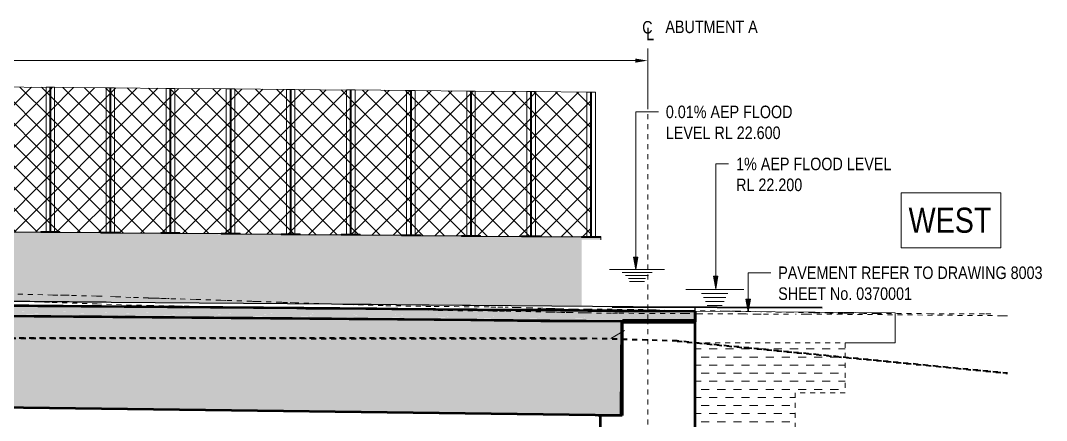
# Model space of a CAD drawing. Header units: metres. Extents: x -353 to -169, y 1 to 28.
# Drawn here: x -321.34 to -300.83, y 19.58 to 27.57 of the extents above; entities that cross this region are included whole.
import ezdxf

# ---------------------------------------------------------------- set-up
doc = ezdxf.new("R2010")
doc.units = ezdxf.units.M
for name, pattern in [('Dash - Tight', [0.0045, 0.003, -0.0015]), ('JacobsCenter', [0.015, 0.009, -0.0015, 0.003, -0.0015]), ('JacobsDash', [0.0045, 0.003, -0.0015])]:
    doc.linetypes.add(name, pattern=pattern)
doc.layers.get('Defpoints').update_dxf_attribs({"color": 41})
for name, color, linetype, lineweight in [('A-ANNO-DIMS', 7, 'Continuous', 9), ('A-ANNO-NOTE', 7, 'Continuous', 9), ('A-DETL', 7, 'Continuous', 13), ('A-DETL-GENF', 7, 'Continuous', 9), ('A-FLOR', 7, 'Continuous', 50), ('C-TOPO', 7, 'Continuous', 9), ('G-ANNO-TEXT', 7, 'Continuous', 9), ('S-BEAM', 7, 'Continuous', 50)]:
    doc.layers.add(name, color=color, linetype=linetype, lineweight=lineweight)
doc.styles.add('Arial Narrow', font='ARIALN.TTF', dxfattribs={"height": 0.5})
doc.styles.add('Arial Narrow_1', font='ARIALN.TTF', dxfattribs={"height": 0.25})
doc.dimstyles.new('Dimension_Standard_O__mm__1', dxfattribs={"dimscale": 0.3048, "dimtxt": 0.255858, "dimasz": 0.82021, "dimexe": 0.787402, "dimexo": 0.492126, "dimgap": 0.492126, "dimtad": 1, "dimdec": 0, "dimlfac": 1000, "dimzin": 0, "dimdsep": 46, "dimtxsty": 'Arial Narrow_1', "dimsah": 1, "dimcen": 0.09, "dimaunit": 1, "dimadec": 4, "dimazin": 0, "dimtfac": 1, "dimtdec": 4, "dimtix": 1, "dimtmove": 0, "dimatfit": 3, "dimfxl": 1, "dimtvp": 1, "dimtfill": 1, "dimtolj": 1, "dimtzin": 0, "dimlwd": 18, "dimlwe": 18, "dimarcsym": 2})
pattern_1 = [(45, (-325.478, 10.849), (-0.212132, 0.212132), []), (135, (-325.478, 10.849), (-0.212132, -0.212132), [])]

# ---------------------------------------------------------------- blocks, each defined once
blk = doc.blocks.new('T2DPAA-T2D-PWA-GE-M3D-100001_RockLevels_rvt-1-DRG-2873022 - ELEVATION')
at = {"layer": 'C-TOPO', "color": 190, "linetype": 'Dash - Tight', "lineweight": 40, "true_color": 0x8000ff}
for p, q in [((-310.064, 21.223), (-324.734, 21.226)), ((-324.734, 21.225), (-310.064, 21.222)), ((-308.216, 21.17), (-310.064, 21.223)), ((-301.611, 20.527), (-308.216, 21.17)), ((-308.216, 21.169), (-301.611, 20.526))]:
    blk.add_line(p, q, dxfattribs=at)
blk = doc.blocks.new('T2DPAA-T2D-PWA-SU-M3D-000101_dwg-40820706-DRG-2873022 - ELEVATION')
at = {"color": 9, "linetype": 'Dash - Tight', "lineweight": 18, "true_color": 0xc0c0c0}
for p, q in [((-320.764, 21.943), (-321.245, 21.958)), ((-320.211, 21.923), (-320.763, 21.943)), ((-319.81, 21.909), (-320.211, 21.923)), ((-318.723, 21.876), (-319.81, 21.909)), ((-318.276, 21.869), (-318.723, 21.876)), ((-317.772, 21.86), (-318.276, 21.869)), ((-317.226, 21.855), (-317.772, 21.86)), ((-316.616, 21.849), (-317.226, 21.855)), ((-316.535, 21.847), (-316.616, 21.849)), ((-316.503, 21.847), (-316.535, 21.847)), ((-316.348, 21.844), (-316.503, 21.847)), ((-316.337, 21.844), (-316.348, 21.844)), ((-316.013, 21.838), (-316.337, 21.844)), ((-315.772, 21.833), (-316.013, 21.838)), ((-315.752, 21.833), (-315.772, 21.833)), ((-315.534, 21.825), (-315.752, 21.833)), ((-315.416, 21.82), (-315.534, 21.825)), ((-315.361, 21.817), (-315.416, 21.82)), ((-315.359, 21.817), (-315.361, 21.817)), ((-315.235, 21.815), (-315.359, 21.817)), ((-315.153, 21.813), (-315.235, 21.815)), ((-314.907, 21.806), (-315.153, 21.813)), ((-314.618, 21.807), (-314.907, 21.806)), ((-313.328, 21.793), (-314.618, 21.807)), ((-313.257, 21.79), (-313.328, 21.793)), ((-313.255, 21.79), (-313.257, 21.79)), ((-312.996, 21.779), (-313.255, 21.79)), ((-311.899, 21.768), (-312.996, 21.779)), ((-311.807, 21.767), (-311.899, 21.768)), ((-311.664, 21.764), (-311.807, 21.767)), ((-310.742, 21.746), (-311.664, 21.764)), ((-310.657, 21.744), (-310.742, 21.746)), ((-310.531, 21.742), (-310.657, 21.744)), ((-310.459, 21.74), (-310.53, 21.742)), ((-310.332, 21.738), (-310.458, 21.74)), ((-310.098, 21.733), (-310.332, 21.738)), ((-310.086, 21.733), (-310.097, 21.733)), ((-310.031, 21.732), (-310.085, 21.733)), ((-309.529, 21.724), (-310.031, 21.732)), ((-309.411, 21.724), (-309.529, 21.724)), ((-308.883, 21.721), (-309.411, 21.724)), ((-308.67, 21.72), (-308.883, 21.721)), ((-308.058, 21.716), (-308.67, 21.72)), ((-307.964, 21.716), (-308.057, 21.716)), ((-307.774, 21.715), (-307.964, 21.716)), ((-306.902, 21.709), (-307.774, 21.715)), ((-306.84, 21.709), (-306.902, 21.709)), ((-306.605, 21.708), (-306.84, 21.709)), ((-306.535, 21.708), (-306.605, 21.708)), ((-305.993, 21.708), (-306.535, 21.708)), ((-305.64, 21.706), (-305.848, 21.707)), ((-305.61, 21.706), (-305.64, 21.706)), ((-304.923, 21.703), (-305.61, 21.706)), ((-301.714, 21.674), (-304.923, 21.703)), ((-301.611, 21.673), (-301.714, 21.674))]:
    blk.add_line(p, q, dxfattribs=at)
blk = doc.blocks.new('T2DPAA-T2D-PWA-SU-M3D-000100_SurveySurface_rvt-1-DRG-2873022 - ELEVATION')
at = {"color": 9, "linetype": 'Dash - Tight', "lineweight": 18, "true_color": 0xc0c0c0}
blk.add_blockref('T2DPAA-T2D-PWA-SU-M3D-000101_dwg-40820706-DRG-2873022 - ELEVATION', (0, 0), dxfattribs=at)
blk = doc.blocks.new('T2DPAA-T2D-PWA-SU-M3D-000101_dwg-V1-DRG-2873022 - ELEVATION')
at = {"color": 254, "linetype": 'Dash - Tight', "lineweight": 18, "true_color": 0xdfdfdf}
for p, q in [((-321.091, 22.098), (-322.108, 22.119)), ((-320.691, 22.088), (-321.091, 22.098)), ((-320.439, 22.084), (-320.691, 22.088)), ((-320.593, 22.087), (-320.691, 22.088)), ((-319.822, 22.066), (-320.439, 22.084)), ((-320.37, 22.083), (-320.439, 22.084)), ((-319.785, 22.064), (-319.822, 22.066)), ((-319.71, 22.062), (-319.785, 22.064)), ((-319.439, 22.054), (-319.581, 22.059)), ((-319.132, 22.041), (-319.439, 22.054)), ((-318.98, 22.035), (-319.132, 22.041)), ((-318.792, 22.029), (-318.98, 22.035)), ((-318.785, 22.028), (-318.792, 22.029)), ((-318.785, 22.028), (-318.744, 22.027)), ((-318.744, 22.027), (-318.667, 22.025)), ((-318.667, 22.025), (-318.57, 22.023)), ((-318.57, 22.023), (-318.521, 22.021)), ((-318.521, 22.021), (-318.405, 22.016)), ((-318.368, 22.015), (-318.405, 22.016)), ((-318.236, 22.011), (-318.368, 22.015)), ((-317.852, 21.999), (-318.236, 22.011)), ((-317.337, 21.984), (-317.852, 21.999)), ((-317.238, 21.981), (-317.337, 21.984)), ((-316.717, 21.962), (-317.238, 21.981)), ((-316.697, 21.961), (-316.717, 21.962)), ((-316.683, 21.96), (-316.697, 21.961)), ((-316.591, 21.957), (-316.682, 21.96)), ((-316.132, 21.943), (-316.59, 21.957)), ((-316.119, 21.942), (-316.132, 21.943)), ((-316.001, 21.938), (-316.119, 21.942)), ((-315.849, 21.933), (-316.001, 21.938)), ((-315.175, 21.909), (-315.849, 21.933)), ((-314.901, 21.901), (-315.175, 21.909))]:
    blk.add_line(p, q, dxfattribs=at)
at = {"color": 9, "linetype": 'Dash - Tight', "lineweight": 18, "true_color": 0xc0c0c0}
for p, q in [((-314.889, 21.9), (-314.901, 21.901)), ((-314.092, 21.876), (-314.889, 21.9)), ((-313.137, 21.86), (-314.092, 21.876)), ((-311.976, 21.849), (-313.137, 21.86)), ((-311.838, 21.846), (-311.976, 21.849)), ((-311.703, 21.844), (-311.838, 21.846)), ((-311.596, 21.842), (-311.654, 21.843)), ((-311.411, 21.838), (-311.596, 21.842)), ((-311.137, 21.833), (-311.41, 21.838)), ((-310.901, 21.825), (-311.137, 21.833)), ((-310.832, 21.822), (-310.901, 21.825)), ((-310.783, 21.82), (-310.831, 21.822)), ((-310.752, 21.818), (-310.782, 21.82)), ((-310.727, 21.817), (-310.752, 21.818)), ((-310.658, 21.816), (-310.727, 21.817)), ((-310.604, 21.815), (-310.658, 21.816)), ((-310.522, 21.814), (-310.604, 21.815)), ((-310.278, 21.806), (-310.522, 21.814)), ((-309.991, 21.807), (-310.278, 21.806)), ((-309.117, 21.798), (-309.991, 21.807)), ((-309.083, 21.798), (-309.117, 21.798)), ((-308.693, 21.793), (-309.083, 21.798)), ((-308.633, 21.791), (-308.693, 21.793)), ((-308.362, 21.78), (-308.633, 21.791)), ((-307.259, 21.768), (-308.362, 21.78)), ((-307.172, 21.768), (-307.259, 21.768)), ((-307.163, 21.767), (-307.166, 21.767)), ((-307.148, 21.767), (-307.162, 21.767)), ((-307.029, 21.764), (-307.147, 21.767)), ((-306.546, 21.755), (-307.029, 21.764)), ((-306.128, 21.746), (-306.546, 21.755)), ((-305.935, 21.743), (-306.128, 21.746)), ((-305.493, 21.734), (-305.935, 21.743)), ((-305.385, 21.732), (-305.493, 21.734)), ((-305.162, 21.728), (-305.385, 21.732)), ((-305.16, 21.728), (-305.162, 21.728)), ((-304.895, 21.724), (-305.16, 21.728)), ((-304.78, 21.724), (-304.895, 21.724)), ((-304.486, 21.722), (-304.78, 21.724)), ((-304.226, 21.721), (-304.486, 21.722)), ((-303.131, 21.715), (-304.226, 21.721)), ((-302.28, 21.709), (-303.131, 21.715)), ((-302.079, 21.709), (-302.28, 21.709)), ((-302.071, 21.709), (-302.079, 21.709)), ((-301.948, 21.709), (-302.071, 21.709))]:
    blk.add_line(p, q, dxfattribs=at)
blk = doc.blocks.new('T2DPAA-T2D-PWA-SU-M3D-000100_SurveySurface_rvt-2-DRG-2873022 - ELEVATION')
at = {"color": 9, "linetype": 'Dash - Tight', "lineweight": 18, "true_color": 0xc0c0c0}
blk.add_blockref('T2DPAA-T2D-PWA-SU-M3D-000101_dwg-V1-DRG-2873022 - ELEVATION', (0, 0), dxfattribs=at)
blk = doc.blocks.new('CS_Annot_Centreline Symbol1 - CS_Annot_Centreline Symbol-5070896-DRG-2873022 - ELEVATION')
at = {"layer": 'A-ANNO-NOTE', "char_height": 0.25, "attachment_point": 1, "style": 'Arial Narrow_1'}
for s, insert, width in [('C  ', (-345.925, 27.493), 0.44093), ('L', (-345.847, 27.36), 0.1924)]:
    blk.add_mtext(s, dxfattribs=dict(at, insert=insert, width=width))
blk = doc.blocks.new('DIMBLOCK9-DRG-2873022 - ELEVATION')
at = {"layer": 'A-ANNO-DIMS', "color": 0, "lineweight": 18, "transparency": 16777216}
for p, q in [((-345.816, 26.741), (-345.816, 27.007)), ((-308.805, 25.801), (-308.805, 27.007)), ((-309.055, 26.767), (-345.566, 26.767))]:
    blk.add_line(p, q, dxfattribs=at)
at = {"layer": 'A-ANNO-DIMS', "color": 0, "transparency": 16777216}
for points in [[(-345.566, 26.809), (-345.566, 26.726), (-345.816, 26.767)], [(-309.055, 26.809), (-309.055, 26.726), (-308.805, 26.767)]]:
    blk.add_solid(points, dxfattribs=at)
at = {"layer": 'Defpoints', "color": 0, "transparency": 16777216}
for p in [(-345.816, 26.767), (-345.816, 26.591), (-308.805, 25.651)]:
    blk.add_point(p, dxfattribs=at)
at = {"layer": 'A-ANNO-DIMS', "color": 0, "lineweight": 18, "transparency": 16777216, "insert": (-327.31, 27.047), "char_height": 0.25, "width": 5.04405, "attachment_point": 5, "style": 'Arial Narrow_1', "bg_fill": 3, "box_fill_scale": 1.1, "bg_fill_color": 256, "bg_fill_true_color": 13158600, "bg_fill_transparency": 0}
blk.add_mtext('\\A1;VARIES FROM 36991 TO 37050', dxfattribs=at)

msp = doc.modelspace()

# ---------------------------------------------------------------- hatches: boundary and pattern name
at = {"layer": 'A-DETL-GENF', "true_color": 0x808080}
h = msp.add_hatch(dxfattribs=at)
h.set_pattern_fill('FP_3', color=8, style=0, pattern_type=2)
h.set_pattern_definition(pattern_1)
h.paths.add_polyline_path([(-321.206, 23.3449), (-320.7569, 23.3449), (-320.7569, 26.2335), (-321.9372, 26.2449), (-321.9372, 23.3449), (-321.209, 23.3449)])
h = msp.add_hatch(dxfattribs=at)
h.set_pattern_fill('FP_3', color=8, style=0, pattern_type=2)
h.set_pattern_definition(pattern_1)
h.paths.add_polyline_path([(-320.7358, 23.3342), (-319.5556, 23.3342), (-319.5556, 26.2228), (-320.7358, 26.2342), (-320.7358, 23.3356)])
h = msp.add_hatch(dxfattribs=at)
h.set_pattern_fill('FP_3', color=8, style=0, pattern_type=2)
h.set_pattern_definition(pattern_1)
h.paths.add_polyline_path([(-318.9458, 23.3234), (-318.3542, 23.3234), (-318.3542, 26.212), (-319.5345, 26.2234), (-319.5345, 23.3234), (-318.9518, 23.3234)])
h = msp.add_hatch(dxfattribs=at)
h.set_pattern_fill('FP_3', color=8, style=0, pattern_type=2)
h.set_pattern_definition(pattern_1)
h.paths.add_polyline_path([(-318.3332, 23.3127), (-317.1529, 23.3127), (-317.1529, 26.2013), (-318.3332, 26.2127), (-318.3332, 23.318)])
h = msp.add_hatch(dxfattribs=at)
h.set_pattern_fill('FP_3', color=8, style=0, pattern_type=2)
h.set_pattern_definition(pattern_1)
h.paths.add_polyline_path([(-316.6495, 23.302), (-315.9516, 23.302), (-315.9516, 26.1906), (-317.1318, 26.202), (-317.1318, 23.302), (-316.6525, 23.302)])
h = msp.add_hatch(dxfattribs=at)
h.set_pattern_fill('FP_3', color=8, style=0, pattern_type=2)
h.set_pattern_definition(pattern_1)
h.paths.add_polyline_path([(-315.4637, 23.2912), (-314.7502, 23.2915), (-314.7502, 26.1798), (-315.9305, 26.1912), (-315.9305, 23.2912), (-315.4667, 23.2912)])
h = msp.add_hatch(dxfattribs=at)
h.set_pattern_fill('FP_3', color=8, style=0, pattern_type=2)
h.set_pattern_definition(pattern_1)
h.paths.add_polyline_path([(-314.0341, 23.2805), (-313.5489, 23.2805), (-313.5489, 26.1691), (-314.7292, 26.1805), (-314.7292, 23.2805), (-314.0402, 23.2805)])
h = msp.add_hatch(dxfattribs=at)
h.set_pattern_fill('FP_3', color=8, style=0, pattern_type=2)
h.set_pattern_definition(pattern_1)
h.paths.add_polyline_path([(-312.9025, 23.2698), (-312.3475, 23.2703), (-312.3475, 26.1583), (-313.5278, 26.1698), (-313.5278, 23.2698), (-312.9056, 23.2698)])
h = msp.add_hatch(dxfattribs=at)
h.set_pattern_fill('FP_3', color=8, style=0, pattern_type=2)
h.set_pattern_definition(pattern_1)
h.paths.add_polyline_path([(-312.3265, 23.259), (-311.1462, 23.259), (-311.1462, 26.1476), (-312.3265, 26.159), (-312.3265, 23.2649)])
h = msp.add_hatch(dxfattribs=at)
h.set_pattern_fill('FP_3', color=8, style=0, pattern_type=2)
h.set_pattern_definition(pattern_1)
h.paths.add_polyline_path([(-310.4648, 23.2483), (-309.9449, 23.2483), (-309.9449, 26.1369), (-311.1252, 26.1483), (-311.1252, 23.2483), (-310.4678, 23.2483)])
at = {"layer": 'A-DETL-GENF', "true_color": 0xf1f1f1, "transparency": 33554596}
h = msp.add_hatch(color=7, dxfattribs=at)
h.paths.add_polyline_path([(-310.1248, 21.857), (-310.1248, 23.1911), (-309.7448, 23.1911), (-309.7448, 23.2342), (-344.6186, 23.5455), (-344.6186, 22.1605), (-342.2611, 22.1413), (-342.26, 22.6408), (-342.2545, 22.6804), (-342.239, 22.7217), (-342.2156, 22.7578), (-342.1858, 22.7877), (-342.1435, 22.8131), (-342.1056, 22.8263), (-342.0594, 22.8313), (-338.7111, 22.8313), (-338.6646, 22.8256), (-338.6205, 22.8091), (-338.5828, 22.7841), (-338.5529, 22.7531), (-338.5293, 22.7137), (-338.5155, 22.6709), (-338.5111, 22.6226), (-338.5111, 22.1082), (-332.6025, 22.0565), (-332.5792, 22.056), (-332.501, 22.0566), (-332.3324, 22.0541), (-332.3083, 22.0536), (-323.9537, 21.9839), (-310.1337, 21.8571)])
h.paths.add_polyline_path([(-326.8038, 22.12), (-326.8038, 22.12), (-326.802, 22.1201)])
h.paths.add_polyline_path([(-324.1102, 22.127), (-324.1102, 22.127), (-324.1042, 22.1271)])
h.paths.add_polyline_path([(-324.1132, 22.1269), (-324.1132, 22.1269), (-324.1102, 22.127)])
h.paths.add_polyline_path([(-324.1162, 22.1268), (-324.1162, 22.1268), (-324.1132, 22.1269)])
h.paths.add_polyline_path([(-324.1223, 22.1267), (-324.1223, 22.1267), (-324.1162, 22.1268)])
h.paths.add_polyline_path([(-324.1253, 22.1266), (-324.1253, 22.1266), (-324.1223, 22.1267)])
h.paths.add_polyline_path([(-324.1283, 22.1266), (-324.1283, 22.1266), (-324.1253, 22.1266)])
h.paths.add_polyline_path([(-324.1313, 22.1265), (-324.1313, 22.1265), (-324.1283, 22.1266)])
h.paths.add_polyline_path([(-324.1343, 22.1264), (-324.1343, 22.1264), (-324.1313, 22.1265)])
h.paths.add_polyline_path([(-324.1403, 22.1263), (-324.1403, 22.1263), (-324.1343, 22.1264)])
h.paths.add_polyline_path([(-322.5513, 22.1282), (-322.5513, 22.1282), (-322.5452, 22.1284)])
h.paths.add_polyline_path([(-322.5543, 22.1281), (-322.5543, 22.1281), (-322.5513, 22.1282)])
h.paths.add_polyline_path([(-323.9176, 22.1309), (-323.9176, 22.1309), (-323.9159, 22.1309)])
h.paths.add_polyline_path([(-332.0826, 22.1386), (-332.0826, 22.1386), (-332.0796, 22.1386)])
h.paths.add_polyline_path([(-325.1094, 23.1128), (-325.1094, 23.1128), (-325.0902, 23.1131)])
h.paths.add_polyline_path([(-325.1215, 23.1126), (-325.1215, 23.1126), (-325.1094, 23.1128)])
at = {"layer": 'A-DETL-GENF', "true_color": 0xc0c0c0, "transparency": 33554563}
h = msp.add_hatch(color=9, dxfattribs=at)
h.paths.add_polyline_path([(-307.8496, 21.5547), (-307.8486, 21.7565), (-317.4771, 21.8365), (-323.3759, 21.8837), (-332.2963, 21.9637), (-333.6927, 21.9747), (-334.9207, 21.9684), (-338.5111, 21.9944), (-338.5111, 21.957), (-337.7978, 21.9499), (-338.5111, 21.9455), (-338.5111, 21.8979), (-307.8573, 21.6507), (-307.8573, 21.6296), (-338.5111, 21.8524), (-338.5111, 21.8296), (-307.8573, 21.611), (-307.8573, 21.595), (-337.862, 21.8133), (-337.8598, 21.8119), (-337.5444, 21.8103), (-337.5425, 21.8117), (-337.1066, 21.8079), (-337.1134, 21.8055), (-336.5423, 21.8005), (-336.5382, 21.803), (-336.4254, 21.802), (-326.8429, 21.7178), (-321.5942, 21.6712), (-320.0052, 21.6599), (-321.9794, 21.6779), (-307.8573, 21.5768), (-307.8573, 21.5674), (-309.3182, 21.5727), (-309.3192, 21.5672), (-311.5302, 21.5855), (-310.8079, 21.5756), (-309.2188, 21.5633), (-307.8573, 21.5547)])
h.paths.add_polyline_path([(-337.8826, 21.8145), (-338.1108, 21.815), (-337.9423, 21.8145), (-337.8881, 21.8145)])
h.paths.add_polyline_path([(-342.2611, 21.8563), (-342.2611, 21.881), (-346.7642, 21.9144), (-346.7642, 22.0256), (-342.2611, 21.9882), (-342.2611, 22.0215), (-346.7642, 22.0551), (-346.7643, 22.0888), (-346.7724, 22.0883), (-346.7734, 21.8889), (-345.2786, 21.8752), (-345.2786, 21.8766), (-345.3097, 21.8781), (-342.3002, 21.8566)])
h = msp.add_hatch(color=9, dxfattribs=at)
h.paths.add_polyline_path([(-309.3182, 21.5672), (-309.3182, 21.5727), (-309.2942, 21.5727), (-309.2946, 21.5875), (-321.9794, 21.6768), (-317.0197, 21.6354), (-313.8027, 21.6096), (-313.7968, 21.6071), (-312.3378, 21.595), (-312.3378, 21.5975), (-311.5302, 21.5864), (-309.3241, 21.5672)])
h.paths.add_polyline_path([(-307.8573, 21.5674), (-307.8573, 21.5772), (-307.882, 21.5769), (-307.8818, 21.5675), (-307.8705, 21.5674)])
h.paths.add_polyline_path([(-307.8573, 21.595), (-307.8573, 21.611), (-338.5111, 21.8296), (-338.5111, 21.8191), (-338.1108, 21.8161), (-308.015, 21.5972), (-307.8818, 21.5965), (-307.8818, 21.5952), (-307.8705, 21.5951)])
h.paths.add_polyline_path([(-307.8573, 21.6296), (-307.8573, 21.6507), (-338.5111, 21.897), (-338.5111, 21.8536), (-307.8705, 21.6297)])
h.paths.add_polyline_path([(-342.2611, 21.8517), (-342.2611, 21.8563), (-345.3097, 21.8769), (-342.3002, 21.8521)])
h.paths.add_polyline_path([(-342.2611, 21.881), (-342.2611, 21.9882), (-346.7642, 22.0247), (-346.7642, 21.9139), (-342.2718, 21.881)])
h.paths.add_polyline_path([(-338.5111, 21.9456), (-337.7978, 21.951), (-338.5111, 21.957), (-338.5111, 21.946)])
h.paths.add_polyline_path([(-334.8352, 21.9678), (-333.6927, 21.9758), (-337.9904, 22.012), (-338.165, 22.0131), (-338.5111, 22.0166), (-338.5111, 21.9944), (-334.8364, 21.9678)])
h.paths.add_polyline_path([(-346.5376, 21.9693), (-346.5376, 21.9693), (-346.5364, 21.9693)])
h.paths.add_polyline_path([(-335.017, 21.976), (-335.017, 21.976), (-335.0109, 21.9762)])
h.paths.add_polyline_path([(-342.2611, 22.0215), (-342.2611, 22.0492), (-342.866, 22.0536), (-343.5883, 22.0597), (-346.7642, 22.0883), (-346.7642, 22.0541), (-342.2671, 22.0216)])
h = msp.add_hatch(color=9, dxfattribs=at)
h.paths.add_polyline_path([(-307.8821, 21.5675), (-307.882, 21.5774), (-309.2941, 21.587), (-309.2942, 21.5726), (-307.9668, 21.5678)])
h.paths.add_polyline_path([(-307.8818, 21.5952), (-307.8818, 21.5972), (-308.015, 21.5962), (-307.9187, 21.5955)])
h.paths.add_polyline_path([(-345.3285, 21.8771), (-345.3285, 21.8782), (-345.3338, 21.8771)])
at = {"layer": 'A-DETL-GENF', "true_color": 0x808080, "transparency": 33554563}
h = msp.add_hatch(color=8, dxfattribs=at)
h.paths.add_polyline_path([(-309.3335, 19.6913), (-309.3241, 21.5631), (-311.0968, 21.579), (-311.8191, 21.5889), (-320.1978, 21.6603), (-323.3821, 21.6863), (-332.2843, 21.7661), (-336.5394, 21.8021), (-336.5423, 21.8005), (-337.1134, 21.8055), (-337.1066, 21.8079), (-337.5427, 21.8116), (-337.5458, 21.8092), (-337.8607, 21.812), (-337.8629, 21.8143), (-338.0386, 21.8145), (-338.159, 21.8155), (-338.5111, 21.8184), (-338.5111, 20.3313), (-338.5161, 20.2868), (-338.5309, 20.2445), (-338.5547, 20.2066), (-338.5864, 20.175), (-338.6243, 20.1511), (-338.6666, 20.1363), (-338.7111, 20.1313), (-342.0611, 20.1313), (-342.1056, 20.1363), (-342.1478, 20.1511), (-342.1858, 20.175), (-342.2174, 20.2066), (-342.2413, 20.2445), (-342.256, 20.2868), (-342.2611, 20.3313), (-342.2611, 21.8507), (-345.2786, 21.8766), (-345.2881, 19.9978), (-339.7863, 19.9791), (-327.308, 19.9042), (-321.8083, 19.8465), (-309.3524, 19.6915)])
h.paths.add_polyline_path([(-309.3524, 21.1972), (-309.3524, 21.1972), (-309.3335, 21.1991)])
h.paths.add_polyline_path([(-310.0639, 21.2219), (-310.22, 21.2219), (-310.6402, 21.222)])
h.paths.add_polyline_path([(-336.5699, 21.803), (-336.5699, 21.8033), (-336.594, 21.803)])
h = msp.add_hatch(color=8, dxfattribs=at)
h.paths.add_polyline_path([(-311.6711, 21.5876), (-312.3378, 21.5975), (-312.3378, 21.595), (-313.7968, 21.6071), (-313.8028, 21.6097), (-316.4418, 21.6309), (-317.4049, 21.6373), (-311.7228, 21.588)])
h.paths.add_polyline_path([(-337.8629, 21.8143), (-337.8631, 21.8145), (-337.87, 21.8144)])
h.paths.add_polyline_path([(-342.2611, 21.8507), (-342.2611, 21.8517), (-342.8539, 21.856), (-342.3483, 21.8515), (-342.3002, 21.8511)])
at = {"layer": 'A-DETL-GENF'}
h = msp.add_hatch(dxfattribs=at)
h.set_pattern_fill('FP_1', color=256, style=0, pattern_type=2)
h.set_pattern_definition([(0, (-325.478, 10.849), (0.16129, 0.16129), [0.16129, -0.16129])])
h.paths.add_polyline_path([(-306.8573, 18.1351), (-306.8573, 19.1351), (-305.8573, 19.1351), (-305.8573, 20.1351), (-304.8573, 20.1351), (-304.8573, 21.1351), (-307.8573, 21.1343), (-307.8573, 18.1351), (-307.7742, 18.1351)])
at = {"layer": 'G-ANNO-TEXT'}
for points in [[(-309.0434, 22.5963), (-308.9994, 22.8463), (-309.0875, 22.8463)], [(-307.4466, 22.2128), (-307.4025, 22.4628), (-307.4907, 22.4628)], [(-306.7978, 21.7518), (-306.7537, 22.0018), (-306.8419, 22.0018)]]:
    msp.add_hatch(color=256, dxfattribs=at).paths.add_polyline_path(points)

# ---------------------------------------------------------------- linework, layer by layer
at = {"layer": 'A-DETL', "linetype": 'JacobsCenter'}
for p, q in [((-308.8053, 21.5972), (-308.8053, 26.3533)), ((-308.8053, 7.9036), (-308.8053, 21.5262))]:
    msp.add_line(p, q, dxfattribs=at)
at = {"layer": 'A-DETL', "color": 8, "true_color": 0x808080}
for p, q in [((-320.7569, 26.2335), (-321.9372, 26.2449)), ((-320.8307, 26.2342), (-320.8307, 23.3542)), ((-320.8307, 26.2342), (-320.6607, 26.2342)), ((-320.7569, 23.3449), (-320.7569, 26.2335)), ((-320.7507, 26.2342), (-320.7428, 26.2342)), ((-320.7507, 23.3542), (-320.7507, 26.2342)), ((-320.7428, 26.2342), (-320.7428, 23.3542)), ((-319.5556, 26.2228), (-320.7358, 26.2342)), ((-320.7358, 26.2342), (-320.7358, 23.3342)), ((-320.6607, 26.2342), (-320.6607, 23.3542)), ((-319.6294, 26.2234), (-319.6294, 23.3434)), ((-319.6294, 26.2234), (-319.4594, 26.2234)), ((-319.5556, 23.3342), (-319.5556, 26.2228)), ((-319.5494, 26.2234), (-319.5415, 26.2234)), ((-319.5494, 23.3434), (-319.5494, 26.2234)), ((-319.5415, 26.2234), (-319.5415, 23.3434)), ((-318.3542, 26.212), (-319.5345, 26.2234)), ((-319.5345, 26.2234), (-319.5345, 23.3234)), ((-319.4594, 26.2234), (-319.4594, 23.3434)), ((-318.428, 26.2127), (-318.428, 23.3327)), ((-318.428, 26.2127), (-318.258, 26.2127)), ((-318.3542, 23.3234), (-318.3542, 26.212)), ((-318.348, 26.2127), (-318.3401, 26.2127)), ((-318.348, 23.3327), (-318.348, 26.2127)), ((-318.3401, 26.2127), (-318.3401, 23.3327)), ((-317.1529, 26.2013), (-318.3332, 26.2127)), ((-318.3332, 26.2127), (-318.3332, 23.3127)), ((-318.258, 26.2127), (-318.258, 23.3327)), ((-317.2267, 26.202), (-317.2267, 23.322)), ((-317.2267, 26.202), (-317.0567, 26.202)), ((-317.1529, 23.3127), (-317.1529, 26.2013)), ((-317.1467, 26.202), (-317.1388, 26.202)), ((-317.1467, 23.322), (-317.1467, 26.202)), ((-317.1388, 26.202), (-317.1388, 23.322)), ((-315.9516, 26.1906), (-317.1318, 26.202)), ((-317.1318, 26.202), (-317.1318, 23.302)), ((-317.0567, 26.202), (-317.0567, 23.322)), ((-316.0253, 26.1912), (-316.0253, 23.3112)), ((-316.0253, 26.1912), (-315.8553, 26.1912)), ((-315.9516, 23.302), (-315.9516, 26.1906)), ((-315.9453, 26.1912), (-315.9374, 26.1912)), ((-315.9453, 23.3112), (-315.9453, 26.1912)), ((-315.9374, 26.1912), (-315.9374, 23.3112)), ((-314.7502, 26.1798), (-315.9305, 26.1912)), ((-315.9305, 26.1912), (-315.9305, 23.2912)), ((-315.8553, 26.1912), (-315.8553, 23.3112)), ((-314.824, 26.1805), (-314.824, 23.3005)), ((-314.824, 26.1805), (-314.654, 26.1805)), ((-314.7502, 23.2912), (-314.7502, 26.1798)), ((-314.744, 26.1805), (-314.7361, 26.1805)), ((-314.744, 23.3005), (-314.744, 26.1805)), ((-314.7361, 26.1805), (-314.7361, 23.3005)), ((-313.5489, 26.1691), (-314.7292, 26.1805)), ((-314.7292, 26.1805), (-314.7292, 23.2805)), ((-314.654, 26.1805), (-314.654, 23.3005)), ((-313.6227, 26.1698), (-313.6227, 23.2898)), ((-313.6227, 26.1698), (-313.4527, 26.1698)), ((-313.5489, 23.2805), (-313.5489, 26.1691)), ((-313.5427, 26.1698), (-313.5348, 26.1698)), ((-313.5427, 23.2898), (-313.5427, 26.1698)), ((-313.5348, 26.1698), (-313.5348, 23.2898)), ((-312.3475, 26.1583), (-313.5278, 26.1698)), ((-313.5278, 26.1698), (-313.5278, 23.2698)), ((-313.4527, 26.1698), (-313.4527, 23.2898)), ((-312.4213, 26.159), (-312.4213, 23.279)), ((-312.4213, 26.159), (-312.2513, 26.159)), ((-312.3475, 23.2698), (-312.3475, 26.1583)), ((-312.3413, 26.159), (-312.3334, 26.159)), ((-312.3413, 23.279), (-312.3413, 26.159)), ((-312.3334, 26.159), (-312.3334, 23.279)), ((-311.1462, 26.1476), (-312.3265, 26.159)), ((-312.3265, 26.159), (-312.3265, 23.259)), ((-312.2513, 26.159), (-312.2513, 23.279)), ((-311.22, 26.1483), (-311.22, 23.2683)), ((-311.22, 26.1483), (-311.05, 26.1483)), ((-311.1462, 23.259), (-311.1462, 26.1476)), ((-311.14, 26.1483), (-311.1321, 26.1483)), ((-311.14, 23.2683), (-311.14, 26.1483)), ((-311.1321, 26.1483), (-311.1321, 23.2683)), ((-309.9449, 26.1369), (-311.1252, 26.1483)), ((-311.1252, 26.1483), (-311.1252, 23.2483)), ((-311.05, 26.1483), (-311.05, 23.2683)), ((-310.0187, 26.1376), (-310.0187, 23.2576)), ((-310.0187, 26.1376), (-309.8487, 26.1376)), ((-309.9449, 23.2483), (-309.9449, 26.1369)), ((-309.9387, 26.1376), (-309.9308, 26.1376)), ((-309.9387, 23.2576), (-309.9387, 26.1376)), ((-309.9308, 26.1376), (-309.9308, 23.2576)), ((-309.8487, 26.1376), (-309.8487, 23.2576)), ((-321.9372, 23.3449), (-320.7569, 23.3449)), ((-320.9369, 23.3542), (-320.5569, 23.3542)), ((-320.9369, 23.3342), (-320.9369, 23.3542)), ((-320.5569, 23.3342), (-320.9369, 23.3342)), ((-320.7428, 23.3542), (-320.7507, 23.3542)), ((-320.7358, 23.3342), (-319.5556, 23.3342)), ((-320.5569, 23.3542), (-320.5569, 23.3342)), ((-319.7355, 23.3434), (-319.3555, 23.3434)), ((-319.7355, 23.3234), (-319.7355, 23.3434)), ((-319.3555, 23.3234), (-319.7355, 23.3234)), ((-319.5415, 23.3434), (-319.5494, 23.3434)), ((-319.5345, 23.3234), (-318.3542, 23.3234)), ((-319.3555, 23.3434), (-319.3555, 23.3234)), ((-318.5342, 23.3327), (-318.1542, 23.3327)), ((-318.5342, 23.3127), (-318.5342, 23.3327)), ((-318.1542, 23.3127), (-318.5342, 23.3127)), ((-318.3401, 23.3327), (-318.348, 23.3327)), ((-318.3332, 23.3127), (-317.1529, 23.3127)), ((-318.1542, 23.3327), (-318.1542, 23.3127)), ((-317.3328, 23.322), (-316.9528, 23.322)), ((-317.3328, 23.302), (-317.3328, 23.322)), ((-316.9528, 23.302), (-317.3328, 23.302)), ((-317.1388, 23.322), (-317.1467, 23.322)), ((-317.1318, 23.302), (-315.9516, 23.302)), ((-316.9528, 23.322), (-316.9528, 23.302)), ((-316.1315, 23.3112), (-315.7515, 23.3112)), ((-316.1315, 23.2912), (-316.1315, 23.3112)), ((-315.7515, 23.2912), (-316.1315, 23.2912)), ((-315.9374, 23.3112), (-315.9453, 23.3112)), ((-315.9305, 23.2912), (-314.7502, 23.2912)), ((-315.7515, 23.3112), (-315.7515, 23.2912)), ((-314.9302, 23.3005), (-314.5502, 23.3005)), ((-314.9302, 23.2805), (-314.9302, 23.3005)), ((-314.5502, 23.2805), (-314.9302, 23.2805)), ((-314.7361, 23.3005), (-314.744, 23.3005)), ((-314.7292, 23.2805), (-313.5489, 23.2805)), ((-314.5502, 23.3005), (-314.5502, 23.2805)), ((-313.7288, 23.2898), (-313.3488, 23.2898)), ((-313.7288, 23.2698), (-313.7288, 23.2898)), ((-313.3488, 23.2698), (-313.7288, 23.2698)), ((-313.5348, 23.2898), (-313.5427, 23.2898)), ((-313.5278, 23.2698), (-312.3475, 23.2698)), ((-313.3488, 23.2898), (-313.3488, 23.2698)), ((-312.5275, 23.279), (-312.1475, 23.279)), ((-312.5275, 23.259), (-312.5275, 23.279)), ((-312.1475, 23.259), (-312.5275, 23.259)), ((-312.3334, 23.279), (-312.3413, 23.279)), ((-312.3265, 23.259), (-311.1462, 23.259)), ((-312.1475, 23.279), (-312.1475, 23.259)), ((-311.3262, 23.2683), (-310.9462, 23.2683)), ((-311.3262, 23.2483), (-311.3262, 23.2683)), ((-310.9462, 23.2483), (-311.3262, 23.2483)), ((-311.1321, 23.2683), (-311.14, 23.2683)), ((-311.1252, 23.2483), (-309.9449, 23.2483)), ((-310.9462, 23.2683), (-310.9462, 23.2483)), ((-310.1248, 23.2576), (-309.7448, 23.2576)), ((-310.1248, 23.2376), (-310.1248, 23.2576)), ((-309.7448, 23.2376), (-310.1248, 23.2376)), ((-309.9308, 23.2576), (-309.9387, 23.2576)), ((-309.7448, 23.2576), (-309.7448, 23.2376))]:
    msp.add_line(p, q, dxfattribs=at)
at = {"layer": 'A-DETL', "color": 252, "lineweight": 18, "true_color": 0x888888}
msp.add_line((-309.7448, 23.1911), (-309.7448, 23.2342), dxfattribs=at)
at = {"layer": 'A-DETL', "color": 171, "true_color": 0x8080ff}
for p, q in [((-309.5685, 22.6001), (-308.4685, 22.6001)), ((-309.3156, 22.5401), (-308.7156, 22.5401)), ((-309.2485, 22.4801), (-308.7885, 22.4801)), ((-309.1885, 22.4201), (-308.8485, 22.4201)), ((-309.1685, 22.3601), (-308.8685, 22.3601))]:
    msp.add_line(p, q, dxfattribs=at)
at = {"layer": 'A-DETL', "color": 5, "true_color": 0x0000ff}
for p, q in [((-308.0454, 22.2), (-306.8854, 22.2)), ((-307.7273, 22.12), (-307.2035, 22.12)), ((-307.69, 22.04), (-307.2408, 22.04)), ((-307.6527, 21.96), (-307.2781, 21.96)), ((-307.6154, 21.88), (-307.3154, 21.88))]:
    msp.add_line(p, q, dxfattribs=at)
at = {"layer": 'A-DETL', "lineweight": 50}
for p, q in [((-314.9556, 21.8168), (-322.4904, 21.8757)), ((-313.8007, 21.807), (-314.9556, 21.8168)), ((-312.3357, 21.7948), (-313.8007, 21.807)), ((-310.9408, 21.7826), (-312.3357, 21.7948)), ((-307.8486, 21.7565), (-310.9408, 21.7826)), ((-307.8496, 21.5547), (-307.8486, 21.7565)), ((-322.4921, 21.6757), (-314.7694, 21.6154)), ((-314.7694, 21.6154), (-313.8028, 21.6072)), ((-313.8028, 21.6072), (-312.3378, 21.595)), ((-312.3378, 21.595), (-310.943, 21.5743)), ((-310.943, 21.5743), (-309.2943, 21.5638)), ((-309.3335, 19.6913), (-309.3241, 21.5631)), ((-307.8822, 21.5549), (-307.8496, 21.5547)), ((-321.8083, 19.8465), (-309.3335, 19.6913))]:
    msp.add_line(p, q, dxfattribs=at)
at = {"layer": 'A-DETL', "lineweight": 40}
msp.add_line((-309.5166, 21.855), (-305.3167, 21.8406), dxfattribs=at)
at = {"layer": 'A-DETL', "lineweight": 18}
for p, q in [((-307.8573, 21.7633), (-303.8573, 21.7348)), ((-303.8573, 21.7348), (-303.8573, 21.1351)), ((-304.8573, 21.1351), (-303.8573, 21.1351))]:
    msp.add_line(p, q, dxfattribs=at)
at = {"layer": 'A-DETL', "color": 7, "lineweight": 9, "true_color": 0xffffff}
for p, q in [((-309.2946, 21.5262), (-309.294, 21.5972)), ((-309.294, 21.5972), (-307.8818, 21.5972)), ((-307.8818, 21.5972), (-307.8825, 21.5262)), ((-309.2716, 21.3828), (-309.5418, 21.2208)), ((-307.8825, 21.5262), (-309.2946, 21.5262))]:
    msp.add_line(p, q, dxfattribs=at)
at = {"layer": 'A-DETL', "color": 252, "lineweight": 50, "true_color": 0x838383}
msp.add_line((-309.2943, 21.5638), (-307.8822, 21.5549), dxfattribs=at)
at = {"layer": 'A-DETL', "color": 252, "linetype": 'JacobsCenter', "true_color": 0x838383}
msp.add_line((-308.8053, 21.5262), (-308.8053, 21.5972), dxfattribs=at)
at = {"layer": 'A-DETL', "linetype": 'JacobsDash', "lineweight": 18}
for p, q in [((-307.8573, 18.1351), (-307.8573, 21.1351)), ((-307.8573, 21.1351), (-304.8573, 21.1351)), ((-304.8573, 21.1351), (-304.8573, 20.1351)), ((-304.8573, 20.1351), (-305.8573, 20.1351)), ((-305.8573, 20.1351), (-305.8573, 19.1351))]:
    msp.add_line(p, q, dxfattribs=at)
at = {"layer": 'A-FLOR'}
for p, q in [((-320.4867, 21.864), (-329.5569, 21.9418)), ((-319.723, 21.8575), (-320.4857, 21.864)), ((-315.6757, 21.8223), (-319.723, 21.8575)), ((-315.6342, 21.8219), (-315.6757, 21.8223)), ((-315.509, 21.8208), (-315.6342, 21.8219)), ((-315.4442, 21.8203), (-315.509, 21.8208)), ((-315.4306, 21.8201), (-315.4442, 21.8203)), ((-315.1237, 21.8175), (-315.4295, 21.8201)), ((-314.4365, 21.8115), (-315.1237, 21.8175)), ((-314.3162, 21.8105), (-314.4365, 21.8115)), ((-314.2936, 21.8103), (-314.3162, 21.8105)), ((-314.2189, 21.8096), (-314.2936, 21.8103)), ((-313.918, 21.807), (-314.2189, 21.8096)), ((-313.8799, 21.8067), (-313.9179, 21.807)), ((-310.5487, 21.7779), (-313.8799, 21.8067)), ((-309.4599, 21.7684), (-310.5487, 21.7779)), ((-308.5447, 21.7605), (-309.4596, 21.7684)), ((-308.4484, 21.7597), (-308.4489, 21.7597)), ((-307.8573, 21.7411), (-307.8573, 21.7545)), ((-307.8573, 21.7385), (-307.8573, 21.74)), ((-307.8573, 21.7343), (-307.8573, 21.7378)), ((-321.7548, 21.6749), (-319.723, 21.6575)), ((-319.723, 21.6575), (-319.0466, 21.6516)), ((-319.0465, 21.6516), (-315.1237, 21.6175)), ((-315.1237, 21.6175), (-307.8573, 21.5545)), ((-307.8573, 21.7314), (-307.8573, 21.7343)), ((-307.8573, 21.7279), (-307.8573, 21.7303)), ((-307.8573, 21.7214), (-307.8573, 21.7269)), ((-307.8573, 21.7199), (-307.8573, 21.7214)), ((-307.8573, 21.7173), (-307.8573, 21.7188)), ((-307.8573, 21.7146), (-307.8573, 21.7162)), ((-307.8573, 21.6961), (-307.8573, 21.7144)), ((-307.8573, 21.6929), (-307.8573, 21.6952)), ((-307.8573, 21.6915), (-307.8573, 21.6929)), ((-307.8573, 21.6857), (-307.8573, 21.6906)), ((-307.8573, 21.6804), (-307.8573, 21.685)), ((-307.8573, 21.6786), (-307.8573, 21.6799)), ((-307.8573, 21.6749), (-307.8573, 21.6778)), ((-307.8573, 21.659), (-307.8573, 21.673)), ((-307.8573, 21.6565), (-307.8573, 21.659)), ((-307.8573, 21.6314), (-307.8573, 21.6557)), ((-307.8573, 21.6296), (-307.8573, 21.6314)), ((-307.8573, 21.6238), (-307.8573, 21.6296)), ((-307.8573, 21.6127), (-307.8573, 21.6234)), ((-307.8573, 21.6081), (-307.8573, 21.611)), ((-307.8573, 21.5971), (-307.8573, 21.6081)), ((-307.8573, 21.595), (-307.8573, 21.5971)), ((-307.8573, 21.5891), (-307.8573, 21.595)), ((-307.8573, 21.5792), (-307.8573, 21.5891)), ((-307.8573, 21.5768), (-307.8573, 21.5792)), ((-307.8573, 21.5721), (-307.8573, 21.5768)), ((-307.8573, 21.5689), (-307.8573, 21.5715)), ((-307.8573, 21.5545), (-307.8573, 21.5687))]:
    msp.add_line(p, q, dxfattribs=at)
at = {"layer": 'A-FLOR', "lineweight": 25}
for p, q in [((-329.508, 21.942), (-319.6978, 21.8578)), ((-321.1613, 21.9554), (-322.2565, 21.9648)), ((-321.1514, 21.9553), (-321.1608, 21.9554)), ((-321.0579, 21.9545), (-321.1514, 21.9553)), ((-320.4568, 21.9493), (-321.0579, 21.9545)), ((-320.3651, 21.9486), (-320.4566, 21.9493)), ((-320.2909, 21.9479), (-320.3651, 21.9486)), ((-320.0385, 21.9458), (-320.2909, 21.9479)), ((-319.93, 21.9448), (-320.0385, 21.9458)), ((-319.6978, 21.9428), (-319.93, 21.9448)), ((-319.6741, 21.9426), (-319.6978, 21.9428)), ((-319.6279, 21.9422), (-319.673, 21.9426)), ((-319.5303, 21.9414), (-319.6279, 21.9422)), ((-315.1237, 21.9025), (-319.5297, 21.9414)), ((-319.6978, 21.8578), (-315.6814, 21.8224)), ((-315.6814, 21.8224), (-315.6413, 21.822)), ((-315.6413, 21.822), (-315.5119, 21.8209)), ((-315.5118, 21.8209), (-315.4465, 21.8203)), ((-315.4465, 21.8203), (-315.4306, 21.8202)), ((-315.4305, 21.8202), (-315.1237, 21.8175)), ((-314.8889, 21.9005), (-315.1237, 21.9025)), ((-315.1237, 21.9025), (-315.1236, 21.9025)), ((-315.1237, 21.8175), (-314.4759, 21.812)), ((-314.8229, 21.8999), (-314.8885, 21.9005)), ((-314.8155, 21.8999), (-314.8229, 21.8999)), ((-314.3907, 21.8963), (-314.8155, 21.8999)), ((-314.4759, 21.812), (-314.3276, 21.8107)), ((-314.3276, 21.8107), (-314.3051, 21.8106)), ((-314.3051, 21.8106), (-314.2307, 21.8099)), ((-314.2307, 21.8099), (-313.9351, 21.8074)), ((-313.935, 21.8074), (-310.6421, 21.7796)), ((-310.6421, 21.7796), (-308.2854, 21.7597)), ((-307.8573, 21.8412), (-308.2854, 21.8447)), ((-308.2854, 21.7597), (-307.8573, 21.7562)), ((-307.8573, 21.8312), (-307.8573, 21.8412)), ((-307.8573, 21.8074), (-307.8573, 21.8307)), ((-307.8573, 21.8047), (-307.8573, 21.8066)), ((-307.8573, 21.8021), (-307.8573, 21.804)), ((-307.8573, 21.7915), (-307.8573, 21.8013)), ((-307.8573, 21.7756), (-307.8573, 21.791)), ((-307.8573, 21.7729), (-307.8573, 21.7744)), ((-307.8573, 21.7703), (-307.8573, 21.7725)), ((-307.8573, 21.7657), (-307.8573, 21.7696)), ((-307.8573, 21.7597), (-307.8573, 21.765)), ((-307.8573, 21.7562), (-307.8573, 21.7594))]:
    msp.add_line(p, q, dxfattribs=at)
at = {"layer": 'A-FLOR', "color": 253, "lineweight": 25, "true_color": 0x9a9a9a}
for p, q in [((-314.3302, 21.8958), (-314.3907, 21.8963)), ((-313.3123, 21.8872), (-314.3302, 21.8958)), ((-313.2397, 21.8866), (-313.3118, 21.8872)), ((-313.1738, 21.886), (-313.2396, 21.8866)), ((-312.5081, 21.8804), (-313.1738, 21.886)), ((-312.3472, 21.879), (-312.508, 21.8804)), ((-308.2854, 21.8447), (-312.3472, 21.879))]:
    msp.add_line(p, q, dxfattribs=at)
at = {"layer": 'G-ANNO-TEXT'}
for p, q in [((-307.4466, 24.7042), (-307.1878, 24.7042)), ((-307.4466, 22.2128), (-307.4466, 24.7042)), ((-308.9994, 22.8463), (-309.0875, 22.8463)), ((-309.0875, 22.8463), (-309.0434, 22.5963)), ((-309.0434, 22.5963), (-308.9994, 22.8463)), ((-307.4025, 22.4628), (-307.4907, 22.4628)), ((-307.4907, 22.4628), (-307.4466, 22.2128)), ((-307.4466, 22.2128), (-307.4025, 22.4628)), ((-306.7978, 22.5322), (-306.3467, 22.5322)), ((-306.7978, 21.7518), (-306.7978, 22.5322)), ((-306.7537, 22.0018), (-306.8419, 22.0018)), ((-306.8419, 22.0018), (-306.7978, 21.7518)), ((-306.7978, 21.7518), (-306.7537, 22.0018))]:
    msp.add_line(p, q, dxfattribs=at)
at = {"layer": 'G-ANNO-TEXT', "lineweight": 18, "flags": 128}
msp.add_lwpolyline([(-303.7402, 24.1291), (-301.7472, 24.1291), (-301.7472, 23.0291), (-303.7402, 23.0291)], close=True, dxfattribs=at)
at = {"layer": 'S-BEAM'}
for p, q in [((-309.3182, 21.5727), (-309.3182, 21.2006)), ((-309.2942, 21.5726), (-309.3182, 21.5727)), ((-307.8573, 21.5674), (-307.8821, 21.5675)), ((-307.8573, 21.1353), (-307.8573, 21.5674)), ((-309.3182, 21.2006), (-309.3182, 19.6823)), ((-307.8573, 18.1766), (-307.8573, 21.1353)), ((-309.7887, 19.6883), (-309.7545, 19.6839)), ((-309.3182, 19.6823), (-309.7545, 19.6839)), ((-309.7545, 19.6839), (-309.7545, 18.1835))]:
    msp.add_line(p, q, dxfattribs=at)
at = {"layer": 'S-BEAM', "color": 252, "true_color": 0x838383}
msp.add_line((-307.8821, 21.5675), (-309.2942, 21.5726), dxfattribs=at)

# ---------------------------------------------------------------- block references
at = {"lineweight": 5}
for name in ['T2DPAA-T2D-PWA-SU-M3D-000100_SurveySurface_rvt-1-DRG-2873022 - ELEVATION', 'T2DPAA-T2D-PWA-SU-M3D-000100_SurveySurface_rvt-2-DRG-2873022 - ELEVATION', 'T2DPAA-T2D-PWA-GE-M3D-100001_RockLevels_rvt-1-DRG-2873022 - ELEVATION']:
    msp.add_blockref(name, (0, 0), dxfattribs=at)
at = {"layer": 'A-ANNO-NOTE'}
msp.add_blockref('CS_Annot_Centreline Symbol1 - CS_Annot_Centreline Symbol-5070896-DRG-2873022 - ELEVATION', (37.0104, 0.0641), dxfattribs=at)

# ---------------------------------------------------------------- texts
at = {"layer": 'A-ANNO-NOTE', "insert": (-308.4514, 27.5668), "char_height": 0.25, "attachment_point": 1, "style": 'Arial Narrow_1', "bg_fill": 3, "box_fill_scale": 1, "bg_fill_color": 256, "bg_fill_true_color": 13158600, "bg_fill_transparency": 0}
msp.add_mtext('ABUTMENT A', dxfattribs=at)
at = {"layer": 'G-ANNO-TEXT', "char_height": 0.25, "attachment_point": 1, "style": 'Arial Narrow_1', "bg_fill": 3, "box_fill_scale": 1, "bg_fill_color": 256, "bg_fill_true_color": 13158600, "bg_fill_transparency": 0}
for s, insert in [('0.01% AEP FLOOD ', (-308.4424, 25.8682)), ('LEVEL RL 22.600', (-308.4424, 25.4515)), ('1% AEP FLOOD LEVEL', (-307.0378, 24.8292)), ('RL 22.200', (-307.0378, 24.4125)), ('PAVEMENT REFER TO DRAWING 8003 ', (-306.1967, 22.6572))]:
    msp.add_mtext(s, dxfattribs=dict(at, insert=insert))

# ---------------------------------------------------------------- next in the draw order: texts
at = {"layer": 'G-ANNO-TEXT', "lineweight": 18, "insert": (-303.5902, 23.8309), "char_height": 0.5, "attachment_point": 1, "style": 'Arial Narrow', "bg_fill": 3, "box_fill_scale": 1, "bg_fill_color": 256, "bg_fill_transparency": 0}
msp.add_mtext('WEST', dxfattribs=at)
at = {"layer": 'G-ANNO-TEXT', "insert": (-306.1967, 22.2404), "char_height": 0.25, "attachment_point": 1, "style": 'Arial Narrow_1', "bg_fill": 3, "box_fill_scale": 1, "bg_fill_color": 256, "bg_fill_true_color": 13158600, "bg_fill_transparency": 0}
msp.add_mtext('SHEET No. 0370001', dxfattribs=at)

# ---------------------------------------------------------------- next in the draw order: dimensions: what is measured, and where the dimension line sits
at = {"layer": 'A-ANNO-DIMS', "lineweight": 18}
dim = msp.add_linear_dim(base=(-345.8157, 26.7673), p1=(-308.8053, 25.6509), p2=(-345.8157, 26.5905), text='VARIES FROM 36991 TO 37050', dimstyle='Dimension_Standard_O__mm__1', override={"dimpost": '<>', "dimfxl": 37.02235}, dxfattribs=at)
dim.commit()
dim.dimension.update_dxf_attribs({"geometry": 'DIMBLOCK9-DRG-2873022 - ELEVATION', "text_midpoint": (-327.3105, 27.0466)})

# ---------------------------------------------------------------- next in the draw order: linework, layer by layer
at = {"layer": 'G-ANNO-TEXT'}
for p, q in [((-309.0434, 25.7432), (-308.5924, 25.7432)), ((-309.0434, 22.5963), (-309.0434, 25.7432))]:
    msp.add_line(p, q, dxfattribs=at)

doc.saveas('drawing.dxf')
